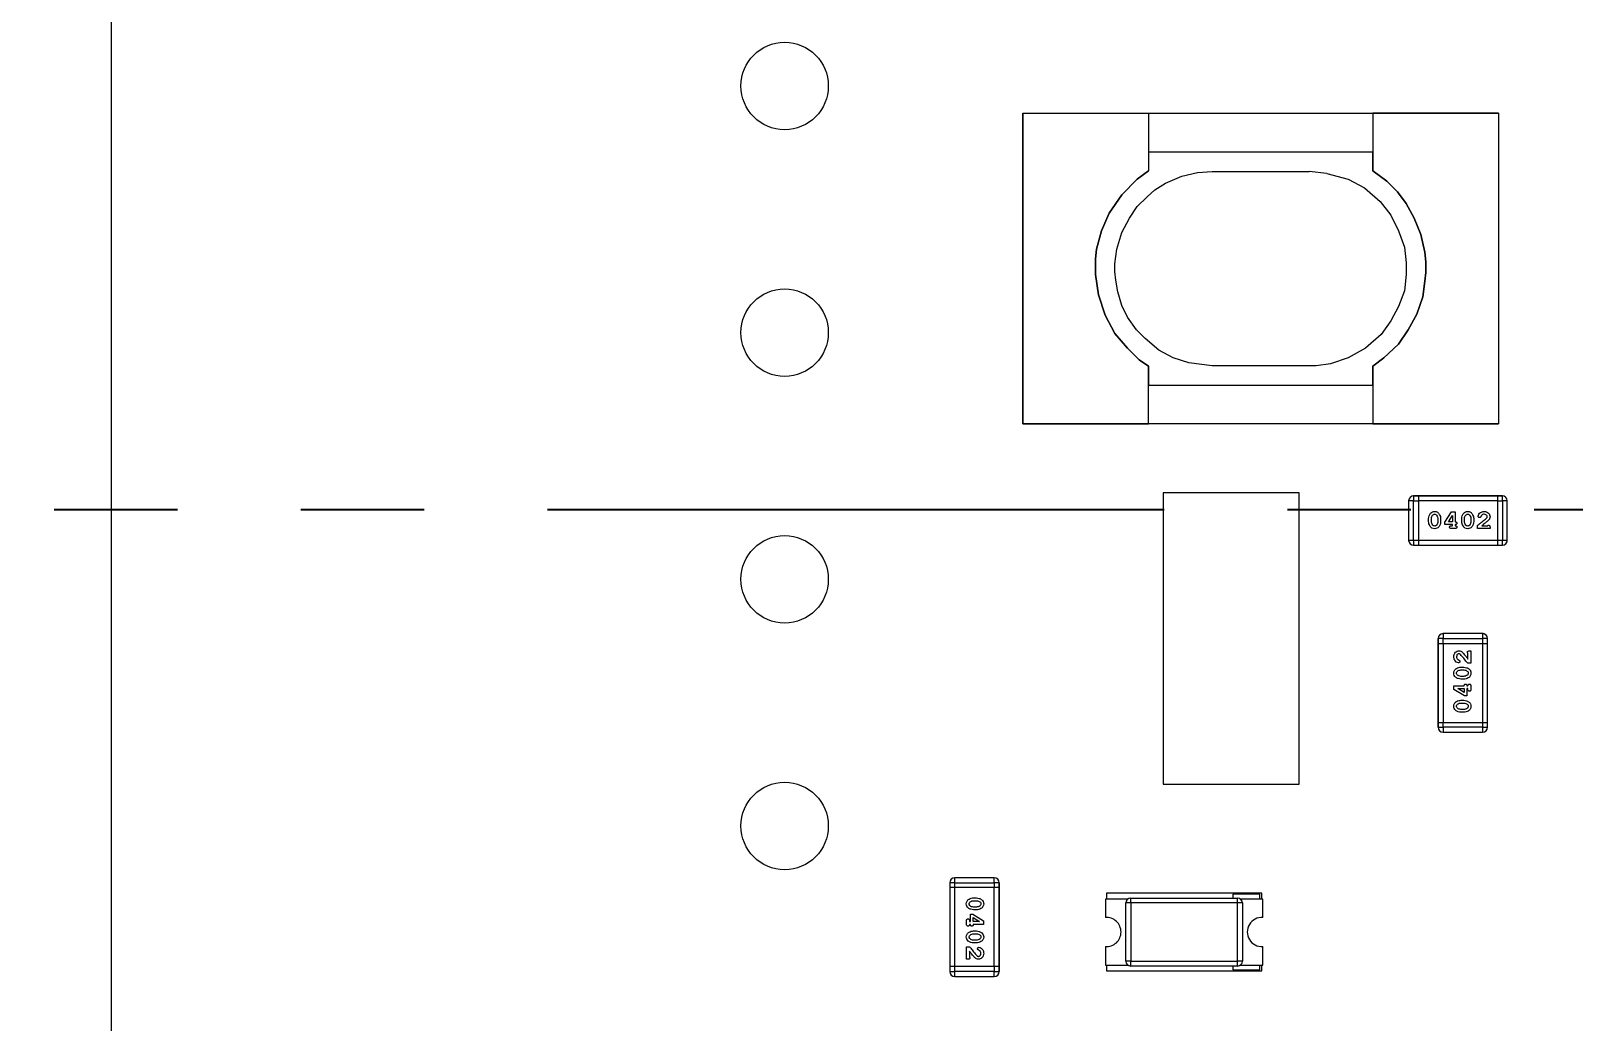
# Model space of a CAD drawing. Header units: millimetres. Extents: x 10 to 419, y 5 to 292.
# Drawn here: x 288.01 to 303.9, y 183.27 to 193.48 of the extents above; entities that cross this region are included whole.
import ezdxf

# ---------------------------------------------------------------- set-up
doc = ezdxf.new("R2010")
doc.units = ezdxf.units.MM
doc.linetypes.add('PHANTOM', pattern=[12.7, 6.35, -1.27, 1.27, -1.27, 1.27, -1.27])

msp = doc.modelspace()

# ---------------------------------------------------------------- linework, layer by layer
at = {"color": 7, "linetype": 'Continuous', "lineweight": 25}
for p, q in [((288.834, 198.959), (288.834, 179.172)), ((298.221, 192.634), (299.517, 192.634)), ((298.221, 192.634), (298.221, 189.434)), ((298.221, 192.634), (303.121, 192.634)), ((298.221, 189.434), (298.221, 192.634)), ((299.517, 192.634), (299.517, 192.04)), ((301.825, 192.634), (301.825, 192.04)), ((303.121, 192.634), (301.825, 192.634)), ((303.121, 192.634), (303.121, 189.434)), ((303.121, 192.634), (303.121, 189.434)), ((299.517, 192.234), (299.517, 192.04)), ((301.825, 192.234), (299.517, 192.234)), ((301.825, 192.04), (301.825, 192.234)), ((299.401, 191.954), (299.517, 192.04)), ((299.517, 192.04), (299.401, 191.954)), ((299.691, 191.914), (299.861, 191.984)), ((299.861, 191.984), (300.021, 192.024)), ((300.021, 192.024), (300.171, 192.034)), ((300.171, 192.034), (301.171, 192.034)), ((301.351, 192.014), (301.171, 192.034)), ((301.351, 192.014), (301.571, 191.954)), ((301.825, 192.04), (301.971, 191.934)), ((301.971, 191.934), (301.825, 192.04)), ((299.241, 191.794), (299.401, 191.954)), ((299.401, 191.954), (299.241, 191.794)), ((299.501, 191.774), (299.581, 191.844)), ((299.581, 191.844), (299.691, 191.914)), ((301.571, 191.954), (301.741, 191.864)), ((301.741, 191.864), (301.901, 191.724)), ((301.971, 191.934), (302.081, 191.824)), ((302.081, 191.824), (301.971, 191.934)), ((302.081, 191.824), (302.171, 191.704)), ((302.171, 191.704), (302.081, 191.824)), ((299.111, 191.604), (299.241, 191.794)), ((299.241, 191.794), (299.111, 191.604)), ((299.321, 191.554), (299.401, 191.674)), ((299.401, 191.674), (299.501, 191.774)), ((301.901, 191.724), (302.011, 191.584)), ((302.171, 191.704), (302.251, 191.554)), ((302.251, 191.554), (302.171, 191.704)), ((299.031, 191.424), (299.111, 191.604)), ((299.111, 191.604), (299.031, 191.424)), ((299.241, 191.404), (299.321, 191.554)), ((302.011, 191.584), (302.091, 191.424)), ((302.251, 191.554), (302.321, 191.384)), ((302.321, 191.384), (302.251, 191.554)), ((298.981, 191.234), (299.031, 191.424)), ((299.031, 191.424), (298.981, 191.234)), ((299.191, 191.234), (299.241, 191.404)), ((302.091, 191.424), (302.151, 191.254)), ((302.321, 191.384), (302.361, 191.204)), ((302.361, 191.204), (302.321, 191.384)), ((298.971, 191.134), (298.981, 191.234)), ((298.981, 191.234), (298.971, 191.134)), ((299.171, 191.084), (299.191, 191.234)), ((302.151, 191.254), (302.171, 191.094)), ((302.361, 191.204), (302.371, 191.104)), ((302.371, 191.104), (302.361, 191.204)), ((298.971, 190.974), (298.971, 191.134)), ((298.971, 191.134), (298.971, 190.974)), ((299.171, 191.004), (299.171, 191.084)), ((302.171, 191.094), (302.171, 190.974)), ((302.371, 191.104), (302.371, 190.994)), ((302.371, 190.994), (302.371, 191.104)), ((299.001, 190.764), (298.971, 190.974)), ((298.971, 190.974), (299.001, 190.764)), ((299.181, 190.914), (299.171, 191.004)), ((299.201, 190.794), (299.181, 190.914)), ((302.171, 190.974), (302.151, 190.804)), ((302.361, 190.904), (302.341, 190.744)), ((302.341, 190.744), (302.361, 190.904)), ((302.371, 190.994), (302.361, 190.904)), ((302.361, 190.904), (302.371, 190.994)), ((299.071, 190.554), (299.001, 190.764)), ((299.001, 190.764), (299.071, 190.554)), ((299.241, 190.654), (299.201, 190.794)), ((302.151, 190.804), (302.091, 190.644)), ((302.341, 190.744), (302.281, 190.564)), ((302.281, 190.564), (302.341, 190.744)), ((299.171, 190.364), (299.071, 190.554)), ((299.071, 190.554), (299.171, 190.364)), ((299.301, 190.534), (299.241, 190.654)), ((302.091, 190.644), (302.011, 190.494)), ((302.281, 190.564), (302.191, 190.404)), ((302.191, 190.404), (302.281, 190.564)), ((299.391, 190.404), (299.301, 190.534)), ((299.481, 190.314), (299.391, 190.404)), ((302.011, 190.494), (301.911, 190.354)), ((302.191, 190.404), (302.091, 190.254)), ((302.091, 190.254), (302.191, 190.404)), ((299.301, 190.214), (299.171, 190.364)), ((299.171, 190.364), (299.301, 190.214)), ((299.621, 190.194), (299.481, 190.314)), ((301.911, 190.354), (301.751, 190.214)), ((302.091, 190.254), (301.941, 190.114)), ((301.941, 190.114), (302.091, 190.254)), ((299.421, 190.094), (299.301, 190.214)), ((299.301, 190.214), (299.421, 190.094)), ((299.517, 190.028), (299.421, 190.094)), ((299.421, 190.094), (299.517, 190.028)), ((299.771, 190.114), (299.621, 190.194)), ((299.931, 190.064), (299.771, 190.114)), ((301.571, 190.114), (301.391, 190.054)), ((301.751, 190.214), (301.571, 190.114)), ((301.941, 190.114), (301.825, 190.028)), ((301.825, 190.028), (301.941, 190.114)), ((299.517, 189.434), (299.517, 190.028)), ((299.517, 190.028), (299.517, 189.834)), ((300.171, 190.034), (299.931, 190.064)), ((300.881, 190.034), (300.171, 190.034)), ((301.241, 190.034), (300.881, 190.034)), ((301.391, 190.054), (301.241, 190.034)), ((301.825, 190.028), (301.825, 189.434)), ((301.825, 189.834), (301.825, 190.028)), ((299.517, 189.834), (301.825, 189.834)), ((298.221, 189.434), (299.517, 189.434)), ((301.825, 189.434), (298.221, 189.434)), ((301.825, 189.434), (303.121, 189.434)), ((303.121, 189.434), (301.825, 189.434)), ((301.066, 188.724), (299.666, 188.724)), ((299.666, 188.724), (299.666, 185.724)), ((301.066, 185.724), (301.066, 188.724)), ((302.246, 188.642), (302.195, 188.642)), ((302.195, 188.642), (302.195, 188.235)), ((302.246, 188.692), (302.246, 188.642)), ((302.296, 188.692), (302.246, 188.692)), ((302.246, 188.692), (302.296, 188.692)), ((302.246, 188.642), (302.296, 188.642)), ((302.246, 188.235), (302.246, 188.642)), ((302.296, 188.692), (302.296, 188.642)), ((303.109, 188.692), (302.296, 188.692)), ((302.296, 188.692), (303.109, 188.692)), ((302.296, 188.642), (302.296, 188.235)), ((303.109, 188.642), (302.296, 188.642)), ((303.109, 188.692), (303.109, 188.642)), ((303.16, 188.692), (303.109, 188.692)), ((303.109, 188.692), (303.16, 188.692)), ((303.109, 188.642), (303.16, 188.642)), ((303.109, 188.642), (303.109, 188.235)), ((303.16, 188.642), (303.16, 188.692)), ((303.211, 188.642), (303.16, 188.642)), ((303.16, 188.642), (303.16, 188.235)), ((303.211, 188.235), (303.211, 188.642)), ((302.569, 188.421), (302.636, 188.53)), ((302.605, 188.425), (302.645, 188.49)), ((302.636, 188.53), (302.674, 188.53)), ((302.645, 188.49), (302.645, 188.425)), ((302.674, 188.53), (302.674, 188.425)), ((302.401, 188.429), (302.401, 188.459)), ((302.43, 188.429), (302.43, 188.458)), ((302.496, 188.458), (302.496, 188.429)), ((302.524, 188.459), (302.524, 188.429)), ((302.569, 188.397), (302.569, 188.421)), ((302.645, 188.397), (302.569, 188.397)), ((302.645, 188.425), (302.605, 188.425)), ((302.635, 188.386), (302.645, 188.386)), ((302.674, 188.357), (302.635, 188.357)), ((302.645, 188.386), (302.645, 188.397)), ((302.674, 188.397), (302.674, 188.386)), ((302.742, 188.429), (302.742, 188.459)), ((302.771, 188.429), (302.771, 188.458)), ((302.836, 188.458), (302.836, 188.429)), ((302.865, 188.459), (302.865, 188.429)), ((302.905, 188.357), (302.905, 188.389)), ((303.033, 188.357), (302.905, 188.357)), ((302.949, 188.386), (303.009, 188.386)), ((303.033, 188.37), (303.033, 188.357)), ((302.246, 188.235), (302.195, 188.235)), ((302.296, 188.235), (302.246, 188.235)), ((302.246, 188.235), (302.246, 188.184)), ((302.246, 188.184), (302.296, 188.184)), ((302.296, 188.235), (302.296, 188.184)), ((303.109, 188.235), (302.296, 188.235)), ((302.296, 188.184), (303.109, 188.184)), ((303.16, 188.235), (303.109, 188.235)), ((303.109, 188.235), (303.109, 188.184)), ((303.109, 188.184), (303.16, 188.184)), ((303.211, 188.235), (303.16, 188.235)), ((303.16, 188.184), (303.16, 188.235)), ((302.55, 187.224), (302.5, 187.224)), ((302.5, 187.224), (302.5, 187.173)), ((302.5, 187.173), (302.5, 187.224)), ((302.55, 187.275), (302.55, 187.224)), ((302.957, 187.275), (302.55, 187.275)), ((302.55, 187.224), (302.957, 187.224)), ((302.55, 187.173), (302.55, 187.224)), ((302.957, 187.275), (302.957, 187.224)), ((302.957, 187.224), (302.957, 187.173)), ((303.008, 187.224), (302.957, 187.224)), ((303.008, 187.173), (303.008, 187.224)), ((302.5, 187.173), (302.55, 187.173)), ((302.5, 187.173), (302.5, 186.36)), ((302.5, 186.36), (302.5, 187.173)), ((302.55, 187.173), (302.957, 187.173)), ((302.55, 187.173), (302.55, 186.36)), ((302.806, 187.013), (302.806, 187.074)), ((302.822, 187.097), (302.835, 187.097)), ((302.835, 187.097), (302.835, 186.969)), ((302.957, 187.173), (303.008, 187.173)), ((302.957, 187.173), (302.957, 186.36)), ((303.008, 186.36), (303.008, 187.173)), ((302.733, 186.929), (302.763, 186.929)), ((302.734, 186.901), (302.763, 186.901)), ((302.835, 186.969), (302.803, 186.969)), ((302.662, 186.7), (302.662, 186.738)), ((302.662, 186.738), (302.767, 186.738)), ((302.763, 186.806), (302.733, 186.806)), ((302.763, 186.835), (302.734, 186.835)), ((302.795, 186.738), (302.806, 186.738)), ((302.835, 186.738), (302.835, 186.699)), ((302.771, 186.633), (302.662, 186.7)), ((302.702, 186.709), (302.767, 186.709)), ((302.767, 186.669), (302.702, 186.709)), ((302.733, 186.589), (302.763, 186.589)), ((302.767, 186.709), (302.767, 186.669)), ((302.795, 186.633), (302.771, 186.633)), ((302.806, 186.709), (302.795, 186.709)), ((302.795, 186.709), (302.795, 186.633)), ((302.806, 186.699), (302.806, 186.709)), ((302.763, 186.465), (302.733, 186.465)), ((302.734, 186.56), (302.763, 186.56)), ((302.763, 186.494), (302.734, 186.494)), ((302.5, 186.36), (302.55, 186.36)), ((302.5, 186.36), (302.5, 186.31)), ((302.5, 186.31), (302.5, 186.36)), ((302.5, 186.31), (302.55, 186.31)), ((302.55, 186.36), (302.957, 186.36)), ((302.55, 186.31), (302.55, 186.36)), ((302.55, 186.31), (302.55, 186.259)), ((302.957, 186.31), (302.55, 186.31)), ((302.55, 186.259), (302.957, 186.259)), ((302.957, 186.36), (303.008, 186.36)), ((302.957, 186.36), (302.957, 186.31)), ((302.957, 186.31), (302.957, 186.259)), ((302.957, 186.31), (303.008, 186.31)), ((303.008, 186.31), (303.008, 186.36)), ((299.666, 185.724), (301.066, 185.724)), ((297.521, 184.709), (297.47, 184.709)), ((297.47, 184.709), (297.47, 184.659)), ((297.928, 184.76), (297.521, 184.76)), ((297.521, 184.709), (297.521, 184.76)), ((297.521, 184.709), (297.928, 184.709)), ((297.521, 184.659), (297.521, 184.709)), ((297.928, 184.709), (297.928, 184.76)), ((297.978, 184.709), (297.928, 184.709)), ((297.928, 184.709), (297.928, 184.659)), ((297.978, 184.659), (297.978, 184.709)), ((297.978, 184.709), (297.978, 184.659)), ((297.521, 184.659), (297.47, 184.659)), ((297.47, 184.659), (297.47, 183.846)), ((297.928, 184.659), (297.521, 184.659)), ((297.521, 183.846), (297.521, 184.659)), ((297.715, 184.554), (297.744, 184.554)), ((297.715, 184.525), (297.744, 184.525)), ((297.978, 184.659), (297.928, 184.659)), ((297.928, 183.846), (297.928, 184.659)), ((297.978, 183.846), (297.978, 184.659)), ((297.978, 184.659), (297.978, 183.846)), ((299.303, 184.542), (299.073, 184.542)), ((299.073, 184.542), (299.073, 184.351)), ((299.083, 184.602), (299.083, 184.542)), ((300.683, 184.602), (299.083, 184.602)), ((299.333, 184.502), (299.333, 184.552)), ((299.333, 184.552), (300.433, 184.552)), ((300.383, 184.592), (300.383, 184.552)), ((300.663, 184.592), (300.383, 184.592)), ((300.433, 184.502), (300.433, 184.552)), ((300.693, 184.542), (300.463, 184.542)), ((300.663, 184.542), (300.663, 184.592)), ((300.683, 184.542), (300.683, 184.602)), ((300.693, 184.351), (300.693, 184.542)), ((297.682, 184.31), (297.682, 184.386)), ((297.682, 184.386), (297.706, 184.386)), ((297.706, 184.386), (297.816, 184.319)), ((297.711, 184.35), (297.776, 184.31)), ((297.711, 184.31), (297.711, 184.35)), ((297.744, 184.459), (297.715, 184.459)), ((297.744, 184.431), (297.715, 184.431)), ((299.333, 184.502), (299.283, 184.502)), ((299.283, 183.902), (299.283, 184.502)), ((300.433, 184.502), (299.333, 184.502)), ((299.333, 184.502), (299.333, 183.902)), ((300.483, 184.502), (300.433, 184.502)), ((300.433, 183.902), (300.433, 184.502)), ((300.483, 184.502), (300.483, 183.902)), ((297.643, 184.281), (297.643, 184.32)), ((297.672, 184.32), (297.672, 184.31)), ((297.672, 184.31), (297.682, 184.31)), ((297.682, 184.281), (297.672, 184.281)), ((297.776, 184.31), (297.711, 184.31)), ((297.816, 184.281), (297.711, 184.281)), ((297.715, 184.213), (297.744, 184.213)), ((297.816, 184.319), (297.816, 184.281)), ((297.643, 183.922), (297.643, 184.05)), ((297.643, 184.05), (297.674, 184.05)), ((297.715, 184.184), (297.744, 184.184)), ((297.744, 184.119), (297.715, 184.119)), ((297.744, 184.09), (297.715, 184.09)), ((299.073, 184.052), (299.073, 183.862)), ((300.693, 183.862), (300.693, 184.052)), ((297.656, 183.922), (297.643, 183.922)), ((297.672, 184.006), (297.672, 183.945)), ((299.333, 183.902), (299.283, 183.902)), ((299.333, 183.902), (300.433, 183.902)), ((299.333, 183.852), (299.333, 183.902)), ((300.483, 183.902), (300.433, 183.902)), ((300.433, 183.852), (300.433, 183.902)), ((297.47, 183.846), (297.47, 183.795)), ((297.521, 183.846), (297.47, 183.846)), ((297.47, 183.795), (297.521, 183.795)), ((297.521, 183.795), (297.521, 183.846)), ((297.928, 183.846), (297.521, 183.846)), ((297.928, 183.795), (297.521, 183.795)), ((297.521, 183.744), (297.521, 183.795)), ((297.521, 183.744), (297.928, 183.744)), ((297.928, 183.846), (297.928, 183.795)), ((297.978, 183.846), (297.928, 183.846)), ((297.928, 183.744), (297.928, 183.795)), ((297.928, 183.795), (297.978, 183.795)), ((297.978, 183.795), (297.978, 183.846)), ((297.978, 183.846), (297.978, 183.795)), ((299.073, 183.862), (299.303, 183.862)), ((299.083, 183.862), (299.083, 183.802)), ((299.083, 183.802), (300.683, 183.802)), ((300.433, 183.852), (299.333, 183.852)), ((300.383, 183.852), (300.383, 183.812)), ((300.383, 183.812), (300.663, 183.812)), ((300.463, 183.862), (300.693, 183.862)), ((300.663, 183.812), (300.663, 183.862)), ((300.683, 183.802), (300.683, 183.862))]:
    msp.add_line(p, q, dxfattribs=at)
at = {"color": 7, "linetype": 'PHANTOM', "lineweight": 35}
msp.add_line((413.976, 188.551), (17.176, 188.551), dxfattribs=at)
at = {"color": 7, "linetype": 'Continuous', "lineweight": 25}
for centre in [(295.769, 192.914), (295.769, 190.374), (295.769, 187.834), (295.769, 185.294)]:
    msp.add_circle(centre, 0.45, dxfattribs=at)
for centre, radius, start, end in [((302.246, 188.642), 0.0508, 90, 180), ((302.246, 188.642), 0.0508, 90, 180), ((303.16, 188.642), 0.0508, 0, 90), ((303.16, 188.642), 0.0508, 0, 90), ((302.246, 188.235), 0.0508, 180, 270), ((303.16, 188.235), 0.0508, 270, 0), ((302.55, 187.224), 0.0508, 90, 180), ((302.55, 187.224), 0.0508, 90, 180), ((302.957, 187.224), 0.0508, 0, 90), ((302.55, 186.31), 0.0508, 180, 270), ((302.55, 186.31), 0.0508, 180, 270), ((302.957, 186.31), 0.0508, 270, 0), ((297.521, 184.709), 0.0508, 90, 180), ((297.928, 184.709), 0.0508, 0, 90), ((297.928, 184.709), 0.0508, 0, 90), ((299.333, 184.502), 0.05, 90, 180), ((300.433, 184.502), 0.05, 0, 90), ((299.083, 184.202), 0.15, 0, 93.8226), ((300.683, 184.202), 0.15, 86.1775, 273.8226), ((299.083, 184.202), 0.15, 266.1775, 0), ((299.333, 183.902), 0.05, 180, 270), ((300.433, 183.902), 0.05, 270, 0), ((297.521, 183.795), 0.0508, 180, 270), ((297.928, 183.795), 0.0508, 270, 0), ((297.928, 183.795), 0.0508, 270, 0)]:
    msp.add_arc(centre, radius, start, end, dxfattribs=at)
for points, knots in [([(302.401, 188.459), (302.402, 188.469), (302.405, 188.488), (302.418, 188.513), (302.439, 188.531), (302.455, 188.532), (302.463, 188.533)], [0, 0, 0, 0, 0.2802329, 0.5607804, 0.7801634, 1, 1, 1, 1]), ([(302.401, 188.459), (302.402, 188.469), (302.405, 188.488), (302.418, 188.513), (302.439, 188.531), (302.455, 188.532), (302.463, 188.533)], [0, 0, 0, 0, 0.280233, 0.56078, 0.780163, 1, 1, 1, 1]), ([(302.43, 188.458), (302.431, 188.465), (302.431, 188.479), (302.439, 188.49), (302.442, 188.494)], [0, 0, 0, 0, 0.559873, 1, 1, 1, 1]), ([(302.442, 188.494), (302.445, 188.497), (302.451, 188.503), (302.459, 188.504), (302.463, 188.504)], [0, 0, 0, 0, 0.558894, 1, 1, 1, 1]), ([(302.463, 188.533), (302.473, 188.532), (302.493, 188.529), (302.511, 188.505), (302.523, 188.482), (302.524, 188.466), (302.524, 188.459)], [0, 0, 0, 0, 0.2786531, 0.5581323, 0.7791225, 1, 1, 1, 1]), ([(302.463, 188.533), (302.473, 188.532), (302.493, 188.529), (302.511, 188.505), (302.523, 188.482), (302.524, 188.466), (302.524, 188.459)], [0, 0, 0, 0, 0.278653, 0.558132, 0.779122, 1, 1, 1, 1]), ([(302.463, 188.504), (302.467, 188.504), (302.475, 188.503), (302.48, 188.498), (302.483, 188.495)], [0, 0, 0, 0, 0.559719, 1, 1, 1, 1]), ([(302.483, 188.495), (302.487, 188.489), (302.494, 188.477), (302.495, 188.464), (302.496, 188.458)], [0, 0, 0, 0, 0.559235, 1, 1, 1, 1]), ([(302.742, 188.459), (302.743, 188.469), (302.745, 188.488), (302.759, 188.513), (302.78, 188.531), (302.795, 188.532), (302.803, 188.533)], [0, 0, 0, 0, 0.2802329, 0.5607804, 0.7801634, 1, 1, 1, 1]), ([(302.742, 188.459), (302.743, 188.469), (302.745, 188.488), (302.759, 188.513), (302.78, 188.531), (302.795, 188.532), (302.803, 188.533)], [0, 0, 0, 0, 0.280233, 0.56078, 0.780163, 1, 1, 1, 1]), ([(302.771, 188.458), (302.771, 188.465), (302.772, 188.479), (302.78, 188.49), (302.783, 188.494)], [0, 0, 0, 0, 0.559873, 1, 1, 1, 1]), ([(302.783, 188.494), (302.786, 188.497), (302.792, 188.503), (302.8, 188.504), (302.804, 188.504)], [0, 0, 0, 0, 0.558894, 1, 1, 1, 1]), ([(302.803, 188.533), (302.814, 188.532), (302.834, 188.529), (302.852, 188.505), (302.863, 188.482), (302.865, 188.466), (302.865, 188.459)], [0, 0, 0, 0, 0.278653, 0.558132, 0.779122, 1, 1, 1, 1]), ([(302.803, 188.533), (302.814, 188.532), (302.834, 188.529), (302.852, 188.505), (302.863, 188.482), (302.865, 188.466), (302.865, 188.459)], [0, 0, 0, 0, 0.2786531, 0.5581323, 0.7791225, 1, 1, 1, 1]), ([(302.804, 188.504), (302.808, 188.504), (302.816, 188.503), (302.821, 188.498), (302.824, 188.495)], [0, 0, 0, 0, 0.559719, 1, 1, 1, 1]), ([(302.824, 188.495), (302.828, 188.489), (302.835, 188.477), (302.836, 188.464), (302.836, 188.458)], [0, 0, 0, 0, 0.559235, 1, 1, 1, 1]), ([(302.91, 188.484), (302.912, 188.492), (302.916, 188.507), (302.938, 188.528), (302.959, 188.531), (302.972, 188.533)], [0, 0, 0, 0, 0.279813, 0.560624, 1, 1, 1, 1]), ([(302.925, 188.47), (302.922, 188.47), (302.918, 188.471), (302.913, 188.474), (302.91, 188.479), (302.91, 188.482), (302.91, 188.484)], [0, 0, 0, 0, 0.279504, 0.559316, 0.779773, 1, 1, 1, 1]), ([(302.939, 188.481), (302.938, 188.479), (302.937, 188.476), (302.933, 188.472), (302.929, 188.47), (302.926, 188.47), (302.925, 188.47)], [0, 0, 0, 0, 0.280502, 0.559573, 0.77954, 1, 1, 1, 1]), ([(302.947, 188.495), (302.945, 188.493), (302.941, 188.488), (302.94, 188.483), (302.939, 188.481)], [0, 0, 0, 0, 0.559298, 1, 1, 1, 1]), ([(302.972, 188.504), (302.967, 188.504), (302.957, 188.503), (302.95, 188.497), (302.947, 188.495)], [0, 0, 0, 0, 0.559769, 1, 1, 1, 1]), ([(302.972, 188.533), (302.981, 188.532), (302.998, 188.531), (303.018, 188.517), (303.031, 188.499), (303.032, 188.485), (303.033, 188.478)], [0, 0, 0, 0, 0.2802887, 0.5598365, 0.7799445, 1, 1, 1, 1]), ([(303.004, 188.48), (303.003, 188.484), (303.002, 188.492), (302.989, 188.502), (302.978, 188.503), (302.972, 188.504)], [0, 0, 0, 0, 0.278618, 0.559765, 1, 1, 1, 1]), ([(302.463, 188.355), (302.453, 188.356), (302.432, 188.358), (302.414, 188.382), (302.403, 188.405), (302.402, 188.421), (302.401, 188.429)], [0, 0, 0, 0, 0.278665, 0.558122, 0.779114, 1, 1, 1, 1]), ([(302.443, 188.392), (302.439, 188.399), (302.431, 188.41), (302.43, 188.423), (302.43, 188.429)], [0, 0, 0, 0, 0.559159, 1, 1, 1, 1]), ([(302.443, 188.392), (302.439, 188.399), (302.431, 188.41), (302.43, 188.423), (302.43, 188.429)], [0, 0, 0, 0, 0.559159, 1, 1, 1, 1]), ([(302.463, 188.383), (302.459, 188.384), (302.451, 188.384), (302.445, 188.39), (302.443, 188.392)], [0, 0, 0, 0, 0.5597673, 1, 1, 1, 1]), ([(302.463, 188.383), (302.459, 188.384), (302.451, 188.384), (302.445, 188.39), (302.443, 188.392)], [0, 0, 0, 0, 0.559767, 1, 1, 1, 1]), ([(302.524, 188.429), (302.523, 188.419), (302.521, 188.399), (302.507, 188.374), (302.487, 188.357), (302.471, 188.355), (302.463, 188.355)], [0, 0, 0, 0, 0.2802329, 0.5608177, 0.7801821, 1, 1, 1, 1]), ([(302.483, 188.393), (302.48, 188.39), (302.474, 188.384), (302.467, 188.384), (302.463, 188.383)], [0, 0, 0, 0, 0.55887, 1, 1, 1, 1]), ([(302.483, 188.393), (302.48, 188.39), (302.474, 188.384), (302.467, 188.384), (302.463, 188.383)], [0, 0, 0, 0, 0.55887, 1, 1, 1, 1]), ([(302.496, 188.429), (302.495, 188.422), (302.494, 188.409), (302.487, 188.398), (302.483, 188.393)], [0, 0, 0, 0, 0.5598875, 1, 1, 1, 1]), ([(302.496, 188.429), (302.495, 188.422), (302.494, 188.409), (302.487, 188.398), (302.483, 188.393)], [0, 0, 0, 0, 0.5598875, 1, 1, 1, 1]), ([(302.616, 188.372), (302.616, 188.374), (302.617, 188.379), (302.624, 188.386), (302.631, 188.386), (302.635, 188.386)], [0, 0, 0, 0, 0.280041, 0.559337, 1, 1, 1, 1]), ([(302.635, 188.357), (302.632, 188.357), (302.627, 188.358), (302.621, 188.36), (302.617, 188.366), (302.616, 188.37), (302.616, 188.372)], [0, 0, 0, 0, 0.280947, 0.560058, 0.77987, 1, 1, 1, 1]), ([(302.674, 188.425), (302.676, 188.425), (302.681, 188.425), (302.688, 188.422), (302.692, 188.417), (302.692, 188.413), (302.692, 188.411)], [0, 0, 0, 0, 0.280975, 0.560088, 0.779862, 1, 1, 1, 1]), ([(302.692, 188.411), (302.692, 188.408), (302.691, 188.404), (302.684, 188.397), (302.678, 188.397), (302.674, 188.397)], [0, 0, 0, 0, 0.2800636, 0.5593346, 1, 1, 1, 1]), ([(302.674, 188.386), (302.676, 188.386), (302.681, 188.386), (302.688, 188.383), (302.692, 188.377), (302.692, 188.374), (302.692, 188.372)], [0, 0, 0, 0, 0.280975, 0.560088, 0.779862, 1, 1, 1, 1]), ([(302.692, 188.372), (302.692, 188.369), (302.691, 188.364), (302.684, 188.358), (302.678, 188.357), (302.674, 188.357)], [0, 0, 0, 0, 0.280064, 0.559335, 1, 1, 1, 1]), ([(302.804, 188.355), (302.793, 188.356), (302.773, 188.358), (302.755, 188.382), (302.744, 188.405), (302.743, 188.421), (302.742, 188.429)], [0, 0, 0, 0, 0.2786646, 0.5581224, 0.779114, 1, 1, 1, 1]), ([(302.784, 188.392), (302.779, 188.399), (302.772, 188.41), (302.771, 188.423), (302.771, 188.429)], [0, 0, 0, 0, 0.559159, 1, 1, 1, 1]), ([(302.784, 188.392), (302.779, 188.399), (302.772, 188.41), (302.771, 188.423), (302.771, 188.429)], [0, 0, 0, 0, 0.559159, 1, 1, 1, 1]), ([(302.804, 188.383), (302.799, 188.384), (302.792, 188.384), (302.786, 188.39), (302.784, 188.392)], [0, 0, 0, 0, 0.559767, 1, 1, 1, 1]), ([(302.804, 188.383), (302.799, 188.384), (302.792, 188.384), (302.786, 188.39), (302.784, 188.392)], [0, 0, 0, 0, 0.559767, 1, 1, 1, 1]), ([(302.865, 188.429), (302.864, 188.419), (302.862, 188.399), (302.848, 188.374), (302.828, 188.357), (302.812, 188.355), (302.804, 188.355)], [0, 0, 0, 0, 0.280233, 0.560818, 0.780182, 1, 1, 1, 1]), ([(302.824, 188.393), (302.821, 188.39), (302.815, 188.384), (302.807, 188.384), (302.804, 188.383)], [0, 0, 0, 0, 0.55887, 1, 1, 1, 1]), ([(302.824, 188.393), (302.821, 188.39), (302.815, 188.384), (302.807, 188.384), (302.804, 188.383)], [0, 0, 0, 0, 0.55887, 1, 1, 1, 1]), ([(302.836, 188.429), (302.836, 188.422), (302.835, 188.409), (302.828, 188.398), (302.824, 188.393)], [0, 0, 0, 0, 0.559888, 1, 1, 1, 1]), ([(302.836, 188.429), (302.836, 188.422), (302.835, 188.409), (302.828, 188.398), (302.824, 188.393)], [0, 0, 0, 0, 0.559888, 1, 1, 1, 1]), ([(302.905, 188.389), (302.915, 188.397), (302.933, 188.41), (302.957, 188.43), (302.977, 188.446), (302.99, 188.458), (302.996, 188.464)], [0, 0, 0, 0, 0.340031, 0.560051, 0.780068, 1, 1, 1, 1]), ([(302.905, 188.389), (302.915, 188.397), (302.933, 188.41), (302.957, 188.43), (302.977, 188.446), (302.99, 188.458), (302.996, 188.464)], [0, 0, 0, 0, 0.340031, 0.560051, 0.780068, 1, 1, 1, 1]), ([(303.005, 188.431), (302.995, 188.423), (302.976, 188.407), (302.957, 188.393), (302.949, 188.386)], [0, 0, 0, 0, 0.559982, 1, 1, 1, 1]), ([(302.996, 188.464), (302.999, 188.466), (303.003, 188.471), (303.004, 188.477), (303.004, 188.48)], [0, 0, 0, 0, 0.560979, 1, 1, 1, 1]), ([(303.033, 188.478), (303.032, 188.472), (303.031, 188.461), (303.023, 188.449), (303.014, 188.439), (303.008, 188.434), (303.005, 188.431)], [0, 0, 0, 0, 0.338889, 0.558801, 0.779364, 1, 1, 1, 1]), ([(303.009, 188.386), (303.011, 188.388), (303.013, 188.39), (303.017, 188.391), (303.019, 188.391)], [0, 0, 0, 0, 0.56148, 1, 1, 1, 1]), ([(303.009, 188.386), (303.011, 188.388), (303.013, 188.39), (303.017, 188.391), (303.019, 188.391)], [0, 0, 0, 0, 0.56148, 1, 1, 1, 1]), ([(303.019, 188.391), (303.021, 188.391), (303.025, 188.391), (303.029, 188.387), (303.033, 188.382), (303.033, 188.375), (303.033, 188.37)], [0, 0, 0, 0, 0.2491976, 0.3747889, 0.5005875, 1, 1, 1, 1]), ([(303.019, 188.391), (303.021, 188.391), (303.025, 188.391), (303.029, 188.387), (303.033, 188.382), (303.033, 188.375), (303.033, 188.37)], [0, 0, 0, 0, 0.2491976, 0.3747889, 0.5005875, 1, 1, 1, 1]), ([(303.179, 188.188), (303.179, 188.188), (303.183, 188.189), (303.189, 188.193), (303.197, 188.2), (303.203, 188.208), (303.208, 188.217), (303.21, 188.227), (303.211, 188.232), (303.211, 188.235)], [0, 0, 0, 0, 0.017775, 0.191787, 0.36605, 0.537057, 0.701169, 0.855769, 1, 1, 1, 1]), ([(303.004, 187.243), (303.004, 187.243), (303.003, 187.247), (302.999, 187.253), (302.992, 187.261), (302.984, 187.267), (302.975, 187.272), (302.965, 187.274), (302.96, 187.275), (302.957, 187.275)], [0, 0, 0, 0, 0.017775, 0.191787, 0.36605, 0.537057, 0.701169, 0.855769, 1, 1, 1, 1]), ([(302.659, 187.036), (302.66, 187.045), (302.661, 187.062), (302.675, 187.082), (302.694, 187.095), (302.707, 187.097), (302.714, 187.097)], [0, 0, 0, 0, 0.280289, 0.559837, 0.779945, 1, 1, 1, 1]), ([(302.712, 187.068), (302.708, 187.067), (302.7, 187.066), (302.69, 187.053), (302.689, 187.042), (302.688, 187.036)], [0, 0, 0, 0, 0.278618, 0.559765, 1, 1, 1, 1]), ([(302.728, 187.06), (302.726, 187.063), (302.721, 187.067), (302.715, 187.068), (302.712, 187.068)], [0, 0, 0, 0, 0.560979, 1, 1, 1, 1]), ([(302.714, 187.097), (302.72, 187.097), (302.731, 187.096), (302.744, 187.087), (302.753, 187.079), (302.758, 187.072), (302.761, 187.069)], [0, 0, 0, 0, 0.3388885, 0.558801, 0.7793644, 1, 1, 1, 1]), ([(302.803, 186.969), (302.795, 186.979), (302.782, 186.997), (302.762, 187.021), (302.746, 187.041), (302.734, 187.054), (302.728, 187.06)], [0, 0, 0, 0, 0.340031, 0.560051, 0.780068, 1, 1, 1, 1]), ([(302.803, 186.969), (302.795, 186.979), (302.782, 186.997), (302.762, 187.021), (302.746, 187.041), (302.734, 187.054), (302.728, 187.06)], [0, 0, 0, 0, 0.340031, 0.560051, 0.780068, 1, 1, 1, 1]), ([(302.761, 187.069), (302.769, 187.059), (302.785, 187.04), (302.799, 187.022), (302.806, 187.013)], [0, 0, 0, 0, 0.559982, 1, 1, 1, 1]), ([(302.801, 187.083), (302.801, 187.085), (302.801, 187.089), (302.805, 187.093), (302.81, 187.097), (302.817, 187.097), (302.822, 187.097)], [0, 0, 0, 0, 0.249198, 0.374789, 0.500587, 1, 1, 1, 1]), ([(302.801, 187.083), (302.801, 187.085), (302.801, 187.089), (302.805, 187.093), (302.81, 187.097), (302.817, 187.097), (302.822, 187.097)], [0, 0, 0, 0, 0.249198, 0.374789, 0.500587, 1, 1, 1, 1]), ([(302.806, 187.074), (302.804, 187.075), (302.802, 187.078), (302.801, 187.081), (302.801, 187.083)], [0, 0, 0, 0, 0.56148, 1, 1, 1, 1]), ([(302.806, 187.074), (302.804, 187.075), (302.802, 187.078), (302.801, 187.081), (302.801, 187.083)], [0, 0, 0, 0, 0.56148, 1, 1, 1, 1]), ([(302.708, 186.974), (302.7, 186.976), (302.685, 186.98), (302.664, 187.003), (302.661, 187.023), (302.659, 187.036)], [0, 0, 0, 0, 0.279813, 0.560624, 1, 1, 1, 1]), ([(302.659, 186.867), (302.66, 186.878), (302.663, 186.898), (302.687, 186.916), (302.71, 186.928), (302.726, 186.929), (302.733, 186.929)], [0, 0, 0, 0, 0.278653, 0.558132, 0.779122, 1, 1, 1, 1]), ([(302.659, 186.867), (302.66, 186.878), (302.663, 186.898), (302.687, 186.916), (302.71, 186.928), (302.726, 186.929), (302.733, 186.929)], [0, 0, 0, 0, 0.278653, 0.558132, 0.779122, 1, 1, 1, 1]), ([(302.688, 187.036), (302.688, 187.031), (302.689, 187.022), (302.695, 187.014), (302.697, 187.011)], [0, 0, 0, 0, 0.559769, 1, 1, 1, 1]), ([(302.697, 187.011), (302.699, 187.009), (302.704, 187.005), (302.709, 187.004), (302.711, 187.003)], [0, 0, 0, 0, 0.559298, 1, 1, 1, 1]), ([(302.697, 186.888), (302.703, 186.892), (302.715, 186.899), (302.728, 186.9), (302.734, 186.901)], [0, 0, 0, 0, 0.5592349, 1, 1, 1, 1]), ([(302.722, 186.989), (302.722, 186.987), (302.721, 186.982), (302.718, 186.978), (302.713, 186.975), (302.71, 186.974), (302.708, 186.974)], [0, 0, 0, 0, 0.279504, 0.559316, 0.779773, 1, 1, 1, 1]), ([(302.711, 187.003), (302.713, 187.002), (302.716, 187.001), (302.72, 186.997), (302.722, 186.993), (302.722, 186.99), (302.722, 186.989)], [0, 0, 0, 0, 0.280502, 0.559573, 0.77954, 1, 1, 1, 1]), ([(302.763, 186.929), (302.773, 186.928), (302.793, 186.926), (302.818, 186.912), (302.835, 186.892), (302.837, 186.876), (302.837, 186.868)], [0, 0, 0, 0, 0.280233, 0.560818, 0.780182, 1, 1, 1, 1]), ([(302.763, 186.901), (302.77, 186.9), (302.783, 186.899), (302.794, 186.892), (302.799, 186.888)], [0, 0, 0, 0, 0.559888, 1, 1, 1, 1]), ([(302.763, 186.901), (302.77, 186.9), (302.783, 186.899), (302.794, 186.892), (302.799, 186.888)], [0, 0, 0, 0, 0.559888, 1, 1, 1, 1]), ([(302.733, 186.806), (302.723, 186.807), (302.704, 186.81), (302.679, 186.823), (302.661, 186.844), (302.66, 186.86), (302.659, 186.867)], [0, 0, 0, 0, 0.280233, 0.56078, 0.780163, 1, 1, 1, 1]), ([(302.733, 186.806), (302.723, 186.807), (302.704, 186.81), (302.679, 186.823), (302.661, 186.844), (302.66, 186.86), (302.659, 186.867)], [0, 0, 0, 0, 0.280233, 0.56078, 0.780163, 1, 1, 1, 1]), ([(302.688, 186.868), (302.688, 186.872), (302.689, 186.88), (302.694, 186.885), (302.697, 186.888)], [0, 0, 0, 0, 0.559719, 1, 1, 1, 1]), ([(302.698, 186.847), (302.695, 186.85), (302.689, 186.856), (302.688, 186.864), (302.688, 186.868)], [0, 0, 0, 0, 0.5588939, 1, 1, 1, 1]), ([(302.734, 186.835), (302.727, 186.836), (302.713, 186.836), (302.702, 186.844), (302.698, 186.847)], [0, 0, 0, 0, 0.559873, 1, 1, 1, 1]), ([(302.837, 186.868), (302.836, 186.858), (302.834, 186.837), (302.81, 186.819), (302.787, 186.808), (302.771, 186.807), (302.763, 186.806)], [0, 0, 0, 0, 0.278665, 0.558122, 0.779114, 1, 1, 1, 1]), ([(302.8, 186.848), (302.793, 186.844), (302.782, 186.836), (302.769, 186.835), (302.763, 186.835)], [0, 0, 0, 0, 0.559159, 1, 1, 1, 1]), ([(302.8, 186.848), (302.793, 186.844), (302.782, 186.836), (302.769, 186.835), (302.763, 186.835)], [0, 0, 0, 0, 0.559159, 1, 1, 1, 1]), ([(302.767, 186.738), (302.767, 186.74), (302.767, 186.745), (302.77, 186.752), (302.775, 186.756), (302.779, 186.756), (302.781, 186.756)], [0, 0, 0, 0, 0.280975, 0.560088, 0.779862, 1, 1, 1, 1]), ([(302.781, 186.756), (302.784, 186.756), (302.788, 186.755), (302.795, 186.748), (302.795, 186.742), (302.795, 186.738)], [0, 0, 0, 0, 0.280064, 0.559335, 1, 1, 1, 1]), ([(302.799, 186.888), (302.802, 186.885), (302.808, 186.879), (302.808, 186.871), (302.809, 186.868)], [0, 0, 0, 0, 0.55887, 1, 1, 1, 1]), ([(302.799, 186.888), (302.802, 186.885), (302.808, 186.879), (302.808, 186.871), (302.809, 186.868)], [0, 0, 0, 0, 0.55887, 1, 1, 1, 1]), ([(302.809, 186.868), (302.808, 186.864), (302.808, 186.856), (302.802, 186.85), (302.8, 186.848)], [0, 0, 0, 0, 0.559767, 1, 1, 1, 1]), ([(302.809, 186.868), (302.808, 186.864), (302.808, 186.856), (302.802, 186.85), (302.8, 186.848)], [0, 0, 0, 0, 0.559767, 1, 1, 1, 1]), ([(302.806, 186.738), (302.806, 186.74), (302.806, 186.745), (302.809, 186.752), (302.815, 186.756), (302.818, 186.756), (302.82, 186.756)], [0, 0, 0, 0, 0.280975, 0.560088, 0.779862, 1, 1, 1, 1]), ([(302.82, 186.756), (302.823, 186.756), (302.828, 186.755), (302.834, 186.748), (302.835, 186.742), (302.835, 186.738)], [0, 0, 0, 0, 0.280064, 0.559335, 1, 1, 1, 1]), ([(302.659, 186.527), (302.66, 186.537), (302.663, 186.558), (302.687, 186.575), (302.71, 186.587), (302.726, 186.588), (302.733, 186.589)], [0, 0, 0, 0, 0.278653, 0.558132, 0.779122, 1, 1, 1, 1]), ([(302.659, 186.527), (302.66, 186.537), (302.663, 186.558), (302.687, 186.575), (302.71, 186.587), (302.726, 186.588), (302.733, 186.589)], [0, 0, 0, 0, 0.2786531, 0.5581323, 0.7791225, 1, 1, 1, 1]), ([(302.763, 186.589), (302.773, 186.587), (302.793, 186.585), (302.818, 186.572), (302.835, 186.551), (302.837, 186.535), (302.837, 186.527)], [0, 0, 0, 0, 0.280233, 0.560818, 0.780182, 1, 1, 1, 1]), ([(302.82, 186.68), (302.818, 186.681), (302.813, 186.681), (302.806, 186.688), (302.806, 186.695), (302.806, 186.699)], [0, 0, 0, 0, 0.280041, 0.559337, 1, 1, 1, 1]), ([(302.835, 186.699), (302.835, 186.696), (302.834, 186.691), (302.832, 186.685), (302.826, 186.681), (302.822, 186.681), (302.82, 186.68)], [0, 0, 0, 0, 0.280947, 0.560058, 0.77987, 1, 1, 1, 1]), ([(302.733, 186.465), (302.723, 186.466), (302.704, 186.469), (302.679, 186.482), (302.661, 186.503), (302.66, 186.519), (302.659, 186.527)], [0, 0, 0, 0, 0.2802329, 0.5607804, 0.7801634, 1, 1, 1, 1]), ([(302.733, 186.465), (302.723, 186.466), (302.704, 186.469), (302.679, 186.482), (302.661, 186.503), (302.66, 186.519), (302.659, 186.527)], [0, 0, 0, 0, 0.280233, 0.56078, 0.780163, 1, 1, 1, 1]), ([(302.688, 186.527), (302.688, 186.531), (302.689, 186.539), (302.694, 186.545), (302.697, 186.547)], [0, 0, 0, 0, 0.5597193, 1, 1, 1, 1]), ([(302.698, 186.506), (302.695, 186.509), (302.689, 186.515), (302.688, 186.523), (302.688, 186.527)], [0, 0, 0, 0, 0.558894, 1, 1, 1, 1]), ([(302.697, 186.547), (302.703, 186.551), (302.715, 186.559), (302.728, 186.559), (302.734, 186.56)], [0, 0, 0, 0, 0.5592349, 1, 1, 1, 1]), ([(302.734, 186.494), (302.727, 186.495), (302.713, 186.496), (302.702, 186.503), (302.698, 186.506)], [0, 0, 0, 0, 0.559873, 1, 1, 1, 1]), ([(302.763, 186.56), (302.77, 186.559), (302.783, 186.558), (302.794, 186.551), (302.799, 186.548)], [0, 0, 0, 0, 0.559888, 1, 1, 1, 1]), ([(302.763, 186.56), (302.77, 186.559), (302.783, 186.558), (302.794, 186.551), (302.799, 186.548)], [0, 0, 0, 0, 0.559888, 1, 1, 1, 1]), ([(302.837, 186.527), (302.836, 186.517), (302.834, 186.496), (302.81, 186.478), (302.787, 186.467), (302.771, 186.466), (302.763, 186.465)], [0, 0, 0, 0, 0.278665, 0.558122, 0.779114, 1, 1, 1, 1]), ([(302.8, 186.507), (302.793, 186.503), (302.782, 186.495), (302.769, 186.495), (302.763, 186.494)], [0, 0, 0, 0, 0.559159, 1, 1, 1, 1]), ([(302.8, 186.507), (302.793, 186.503), (302.782, 186.495), (302.769, 186.495), (302.763, 186.494)], [0, 0, 0, 0, 0.559159, 1, 1, 1, 1]), ([(302.799, 186.548), (302.802, 186.544), (302.808, 186.539), (302.808, 186.531), (302.809, 186.527)], [0, 0, 0, 0, 0.55887, 1, 1, 1, 1]), ([(302.799, 186.548), (302.802, 186.544), (302.808, 186.539), (302.808, 186.531), (302.809, 186.527)], [0, 0, 0, 0, 0.55887, 1, 1, 1, 1]), ([(302.809, 186.527), (302.808, 186.523), (302.808, 186.515), (302.802, 186.509), (302.8, 186.507)], [0, 0, 0, 0, 0.559767, 1, 1, 1, 1]), ([(302.809, 186.527), (302.808, 186.523), (302.808, 186.515), (302.802, 186.509), (302.8, 186.507)], [0, 0, 0, 0, 0.559767, 1, 1, 1, 1]), ([(297.64, 184.492), (297.642, 184.502), (297.644, 184.523), (297.668, 184.541), (297.691, 184.552), (297.707, 184.553), (297.715, 184.554)], [0, 0, 0, 0, 0.2786646, 0.5581224, 0.779114, 1, 1, 1, 1]), ([(297.669, 184.492), (297.67, 184.496), (297.67, 184.504), (297.676, 184.51), (297.678, 184.512)], [0, 0, 0, 0, 0.559767, 1, 1, 1, 1]), ([(297.669, 184.492), (297.67, 184.496), (297.67, 184.504), (297.676, 184.51), (297.678, 184.512)], [0, 0, 0, 0, 0.559767, 1, 1, 1, 1]), ([(297.678, 184.512), (297.684, 184.516), (297.696, 184.524), (297.709, 184.525), (297.715, 184.525)], [0, 0, 0, 0, 0.559159, 1, 1, 1, 1]), ([(297.678, 184.512), (297.684, 184.516), (297.696, 184.524), (297.709, 184.525), (297.715, 184.525)], [0, 0, 0, 0, 0.559159, 1, 1, 1, 1]), ([(297.744, 184.554), (297.754, 184.553), (297.774, 184.55), (297.799, 184.537), (297.816, 184.516), (297.818, 184.5), (297.819, 184.492)], [0, 0, 0, 0, 0.2802329, 0.5607804, 0.7801634, 1, 1, 1, 1]), ([(297.744, 184.554), (297.754, 184.553), (297.774, 184.55), (297.799, 184.537), (297.816, 184.516), (297.818, 184.5), (297.819, 184.492)], [0, 0, 0, 0, 0.280233, 0.56078, 0.780163, 1, 1, 1, 1]), ([(297.744, 184.525), (297.751, 184.524), (297.764, 184.523), (297.775, 184.516), (297.78, 184.513)], [0, 0, 0, 0, 0.559873, 1, 1, 1, 1]), ([(297.78, 184.513), (297.783, 184.51), (297.789, 184.504), (297.79, 184.496), (297.79, 184.492)], [0, 0, 0, 0, 0.558894, 1, 1, 1, 1]), ([(297.715, 184.431), (297.705, 184.432), (297.685, 184.434), (297.66, 184.448), (297.643, 184.468), (297.641, 184.484), (297.64, 184.492)], [0, 0, 0, 0, 0.2802329, 0.5608177, 0.7801821, 1, 1, 1, 1]), ([(297.679, 184.471), (297.676, 184.475), (297.67, 184.48), (297.67, 184.488), (297.669, 184.492)], [0, 0, 0, 0, 0.55887, 1, 1, 1, 1]), ([(297.679, 184.471), (297.676, 184.475), (297.67, 184.48), (297.67, 184.488), (297.669, 184.492)], [0, 0, 0, 0, 0.5588701, 1, 1, 1, 1]), ([(297.715, 184.459), (297.708, 184.46), (297.695, 184.461), (297.684, 184.468), (297.679, 184.471)], [0, 0, 0, 0, 0.5598875, 1, 1, 1, 1]), ([(297.715, 184.459), (297.708, 184.46), (297.695, 184.461), (297.684, 184.468), (297.679, 184.471)], [0, 0, 0, 0, 0.5598875, 1, 1, 1, 1]), ([(297.819, 184.492), (297.818, 184.482), (297.815, 184.462), (297.791, 184.444), (297.768, 184.432), (297.752, 184.431), (297.744, 184.431)], [0, 0, 0, 0, 0.278653, 0.558132, 0.779122, 1, 1, 1, 1]), ([(297.819, 184.492), (297.818, 184.482), (297.815, 184.462), (297.791, 184.444), (297.768, 184.432), (297.752, 184.431), (297.744, 184.431)], [0, 0, 0, 0, 0.278653, 0.558132, 0.779122, 1, 1, 1, 1]), ([(297.781, 184.472), (297.775, 184.468), (297.763, 184.461), (297.75, 184.46), (297.744, 184.459)], [0, 0, 0, 0, 0.559235, 1, 1, 1, 1]), ([(297.79, 184.492), (297.789, 184.488), (297.789, 184.48), (297.783, 184.474), (297.781, 184.472)], [0, 0, 0, 0, 0.559719, 1, 1, 1, 1]), ([(297.64, 184.151), (297.642, 184.161), (297.644, 184.182), (297.668, 184.2), (297.691, 184.211), (297.707, 184.212), (297.715, 184.213)], [0, 0, 0, 0, 0.278665, 0.558122, 0.779114, 1, 1, 1, 1]), ([(297.643, 184.32), (297.643, 184.323), (297.643, 184.328), (297.646, 184.334), (297.652, 184.338), (297.655, 184.339), (297.657, 184.339)], [0, 0, 0, 0, 0.280947, 0.560058, 0.77987, 1, 1, 1, 1]), ([(297.657, 184.263), (297.655, 184.263), (297.65, 184.264), (297.644, 184.271), (297.643, 184.277), (297.643, 184.281)], [0, 0, 0, 0, 0.280064, 0.559335, 1, 1, 1, 1]), ([(297.657, 184.339), (297.66, 184.338), (297.665, 184.338), (297.671, 184.331), (297.672, 184.324), (297.672, 184.32)], [0, 0, 0, 0, 0.280041, 0.559337, 1, 1, 1, 1]), ([(297.672, 184.281), (297.672, 184.279), (297.672, 184.274), (297.669, 184.267), (297.663, 184.263), (297.659, 184.263), (297.657, 184.263)], [0, 0, 0, 0, 0.2809754, 0.5600884, 0.7798617, 1, 1, 1, 1]), ([(297.697, 184.263), (297.694, 184.263), (297.689, 184.264), (297.683, 184.271), (297.683, 184.277), (297.682, 184.281)], [0, 0, 0, 0, 0.280064, 0.559335, 1, 1, 1, 1]), ([(297.711, 184.281), (297.711, 184.279), (297.711, 184.274), (297.708, 184.267), (297.703, 184.263), (297.699, 184.263), (297.697, 184.263)], [0, 0, 0, 0, 0.280975, 0.560088, 0.779862, 1, 1, 1, 1]), ([(297.744, 184.213), (297.754, 184.212), (297.774, 184.21), (297.799, 184.196), (297.816, 184.175), (297.818, 184.16), (297.819, 184.152)], [0, 0, 0, 0, 0.2802329, 0.5607804, 0.7801634, 1, 1, 1, 1]), ([(297.744, 184.213), (297.754, 184.212), (297.774, 184.21), (297.799, 184.196), (297.816, 184.175), (297.818, 184.16), (297.819, 184.152)], [0, 0, 0, 0, 0.2802329, 0.5607804, 0.7801634, 1, 1, 1, 1]), ([(297.715, 184.09), (297.705, 184.091), (297.685, 184.093), (297.66, 184.107), (297.643, 184.127), (297.641, 184.143), (297.64, 184.151)], [0, 0, 0, 0, 0.280233, 0.560818, 0.780182, 1, 1, 1, 1]), ([(297.669, 184.151), (297.67, 184.155), (297.67, 184.163), (297.676, 184.169), (297.678, 184.171)], [0, 0, 0, 0, 0.559767, 1, 1, 1, 1]), ([(297.669, 184.151), (297.67, 184.155), (297.67, 184.163), (297.676, 184.169), (297.678, 184.171)], [0, 0, 0, 0, 0.559767, 1, 1, 1, 1]), ([(297.679, 184.131), (297.676, 184.134), (297.67, 184.14), (297.67, 184.148), (297.669, 184.151)], [0, 0, 0, 0, 0.55887, 1, 1, 1, 1]), ([(297.679, 184.131), (297.676, 184.134), (297.67, 184.14), (297.67, 184.148), (297.669, 184.151)], [0, 0, 0, 0, 0.5588701, 1, 1, 1, 1]), ([(297.674, 184.05), (297.683, 184.04), (297.696, 184.022), (297.715, 183.998), (297.732, 183.978), (297.744, 183.965), (297.749, 183.959)], [0, 0, 0, 0, 0.3400314, 0.5600511, 0.7800684, 1, 1, 1, 1]), ([(297.674, 184.05), (297.683, 184.04), (297.696, 184.022), (297.715, 183.998), (297.732, 183.978), (297.744, 183.965), (297.749, 183.959)], [0, 0, 0, 0, 0.3400314, 0.5600511, 0.7800684, 1, 1, 1, 1]), ([(297.678, 184.171), (297.684, 184.175), (297.696, 184.183), (297.709, 184.184), (297.715, 184.184)], [0, 0, 0, 0, 0.559159, 1, 1, 1, 1]), ([(297.678, 184.171), (297.684, 184.175), (297.696, 184.183), (297.709, 184.184), (297.715, 184.184)], [0, 0, 0, 0, 0.559159, 1, 1, 1, 1]), ([(297.715, 184.119), (297.708, 184.119), (297.695, 184.12), (297.684, 184.127), (297.679, 184.131)], [0, 0, 0, 0, 0.559888, 1, 1, 1, 1]), ([(297.715, 184.119), (297.708, 184.119), (297.695, 184.12), (297.684, 184.127), (297.679, 184.131)], [0, 0, 0, 0, 0.559888, 1, 1, 1, 1]), ([(297.744, 184.184), (297.751, 184.184), (297.764, 184.183), (297.775, 184.175), (297.78, 184.172)], [0, 0, 0, 0, 0.559873, 1, 1, 1, 1]), ([(297.819, 184.152), (297.818, 184.141), (297.815, 184.121), (297.791, 184.103), (297.768, 184.092), (297.752, 184.09), (297.744, 184.09)], [0, 0, 0, 0, 0.278653, 0.558132, 0.779122, 1, 1, 1, 1]), ([(297.819, 184.152), (297.818, 184.141), (297.815, 184.121), (297.791, 184.103), (297.768, 184.092), (297.752, 184.09), (297.744, 184.09)], [0, 0, 0, 0, 0.278653, 0.558132, 0.779122, 1, 1, 1, 1]), ([(297.781, 184.131), (297.775, 184.127), (297.763, 184.12), (297.75, 184.119), (297.744, 184.119)], [0, 0, 0, 0, 0.559235, 1, 1, 1, 1]), ([(297.756, 184.03), (297.756, 184.032), (297.757, 184.037), (297.76, 184.041), (297.765, 184.045), (297.768, 184.045), (297.77, 184.045)], [0, 0, 0, 0, 0.2795042, 0.559316, 0.7797731, 1, 1, 1, 1]), ([(297.77, 184.045), (297.778, 184.043), (297.793, 184.039), (297.814, 184.016), (297.817, 183.996), (297.819, 183.983)], [0, 0, 0, 0, 0.279813, 0.560624, 1, 1, 1, 1]), ([(297.78, 184.172), (297.783, 184.169), (297.789, 184.163), (297.79, 184.155), (297.79, 184.151)], [0, 0, 0, 0, 0.558894, 1, 1, 1, 1]), ([(297.79, 184.151), (297.789, 184.147), (297.789, 184.139), (297.783, 184.134), (297.781, 184.131)], [0, 0, 0, 0, 0.559719, 1, 1, 1, 1]), ([(297.677, 183.936), (297.677, 183.934), (297.676, 183.93), (297.673, 183.926), (297.667, 183.922), (297.661, 183.922), (297.656, 183.922)], [0, 0, 0, 0, 0.2491976, 0.3747889, 0.5005875, 1, 1, 1, 1]), ([(297.677, 183.936), (297.677, 183.934), (297.676, 183.93), (297.673, 183.926), (297.667, 183.922), (297.661, 183.922), (297.656, 183.922)], [0, 0, 0, 0, 0.249198, 0.374789, 0.500587, 1, 1, 1, 1]), ([(297.717, 183.95), (297.708, 183.96), (297.693, 183.979), (297.678, 183.997), (297.672, 184.006)], [0, 0, 0, 0, 0.559982, 1, 1, 1, 1]), ([(297.672, 183.945), (297.673, 183.944), (297.676, 183.941), (297.677, 183.938), (297.677, 183.936)], [0, 0, 0, 0, 0.56148, 1, 1, 1, 1]), ([(297.672, 183.945), (297.673, 183.944), (297.676, 183.941), (297.677, 183.938), (297.677, 183.936)], [0, 0, 0, 0, 0.56148, 1, 1, 1, 1]), ([(297.764, 183.922), (297.758, 183.922), (297.747, 183.924), (297.734, 183.932), (297.725, 183.94), (297.72, 183.947), (297.717, 183.95)], [0, 0, 0, 0, 0.338889, 0.558801, 0.779364, 1, 1, 1, 1]), ([(297.749, 183.959), (297.752, 183.956), (297.757, 183.952), (297.763, 183.951), (297.766, 183.951)], [0, 0, 0, 0, 0.560979, 1, 1, 1, 1]), ([(297.767, 184.016), (297.765, 184.017), (297.762, 184.018), (297.758, 184.022), (297.756, 184.026), (297.756, 184.029), (297.756, 184.03)], [0, 0, 0, 0, 0.280502, 0.559573, 0.77954, 1, 1, 1, 1]), ([(297.819, 183.983), (297.818, 183.974), (297.817, 183.957), (297.803, 183.937), (297.784, 183.924), (297.771, 183.923), (297.764, 183.922)], [0, 0, 0, 0, 0.2802887, 0.5598365, 0.7799445, 1, 1, 1, 1]), ([(297.766, 183.951), (297.77, 183.952), (297.778, 183.953), (297.788, 183.966), (297.789, 183.977), (297.79, 183.983)], [0, 0, 0, 0, 0.278618, 0.559765, 1, 1, 1, 1]), ([(297.781, 184.008), (297.778, 184.01), (297.774, 184.014), (297.769, 184.015), (297.767, 184.016)], [0, 0, 0, 0, 0.559298, 1, 1, 1, 1]), ([(297.79, 183.983), (297.789, 183.988), (297.789, 183.997), (297.783, 184.005), (297.781, 184.008)], [0, 0, 0, 0, 0.559769, 1, 1, 1, 1])]:
    msp.add_open_spline(points, degree=3, knots=knots, dxfattribs=at)

doc.saveas('drawing.dxf')
